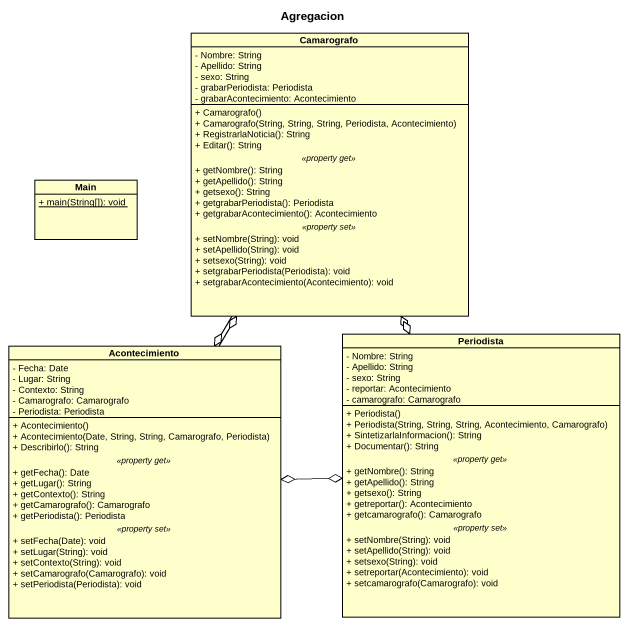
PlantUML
@startuml
title Agregacion
hide circle
hide empty members
skinparam classAttributeIconSize 0
class Camarografo {
  - Nombre: String
  - Apellido: String
  - sexo: String
  - grabarPeriodista: Periodista
  - grabarAcontecimiento: Acontecimiento
  --
  + Camarografo()
  + Camarografo(String, String, String, Periodista, Acontecimiento)
  + RegistrarlaNoticia(): String
  + Editar(): String
  .. <<property get>> ..
  + getNombre(): String
  + getApellido(): String
  + getsexo(): String
  + getgrabarPeriodista(): Periodista
  + getgrabarAcontecimiento(): Acontecimiento
  .. <<property set>> ..
  + setNombre(String): void
  + setApellido(String): void
  + setsexo(String): void
  + setgrabarPeriodista(Periodista): void
  + setgrabarAcontecimiento(Acontecimiento): void
}
class Main {
  {static} + main(String[]): void
}
class Acontecimiento {
  - Fecha: Date
  - Lugar: String
  - Contexto: String
  - Camarografo: Camarografo
  - Periodista: Periodista
  --
  + Acontecimiento()
  + Acontecimiento(Date, String, String, Camarografo, Periodista)
  + Describirlo(): String
  .. <<property get>> ..
  + getFecha(): Date
  + getLugar(): String
  + getContexto(): String
  + getCamarografo(): Camarografo
  + getPeriodista(): Periodista
  .. <<property set>> ..
  + setFecha(Date): void
  + setLugar(String): void
  + setContexto(String): void
  + setCamarografo(Camarografo): void
  + setPeriodista(Periodista): void
}
class Periodista {
  - Nombre: String
  - Apellido: String
  - sexo: String
  - reportar: Acontecimiento
  - camarografo: Camarografo
  --
  + Periodista()
  + Periodista(String, String, String, Acontecimiento, Camarografo)
  + SintetizarlaInformacion(): String
  + Documentar(): String
  .. <<property get>> ..
  + getNombre(): String
  + getApellido(): String
  + getsexo(): String
  + getreportar(): Acontecimiento
  + getcamarografo(): Camarografo
  .. <<property set>> ..
  + setNombre(String): void
  + setApellido(String): void
  + setsexo(String): void
  + setreportar(Acontecimiento): void
  + setcamarografo(Camarografo): void
}
Camarografo --o Acontecimiento
Camarografo --o Periodista
Acontecimiento -up-o Camarografo
Acontecimiento -right-o Periodista
Periodista -up-o Camarografo
Periodista -left-o Acontecimiento
@enduml
